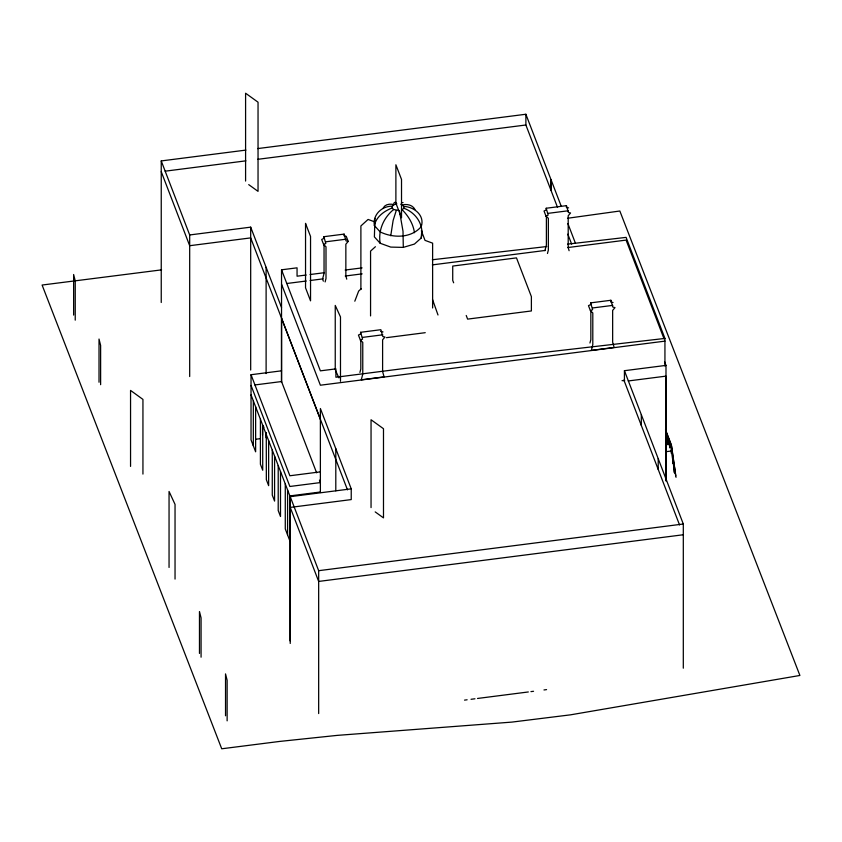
<?xml version="1.0" encoding="UTF-8"?>
<svg xmlns="http://www.w3.org/2000/svg" width="842" height="842" viewBox="0 0 842 842"><rect width="100%" height="100%" fill="white"/><g stroke="black" fill="none" stroke-linecap="round" stroke-linejoin="round"><path stroke-width="1.26" d="M161.243 302.499L161.243 160.927L245.896 150.097M189.682 376.532L189.682 234.96L161.243 160.959M245.59 181.062L245.59 93.22L258.041 102.198L258.041 191.355L248.706 184.619M189.682 234.96L250.684 227.151L250.684 370.027M255.631 406.833L255.631 451.807L251.032 439.85L251.032 374.722L281.533 370.817M253.326 445.828L253.326 400.855M260.41 419.274L260.41 464.247L262.715 470.225L262.715 425.252M262.515 435.114L262.515 425.168L263.925 427.199M266.04 437.693L266.04 432.725M266.114 373.564L266.114 267.314M266.282 432.483L266.346 479.677L268.64 485.655L268.64 440.682M272.271 450.133L272.271 495.107L274.576 501.085L274.576 456.111M278.207 465.563L278.207 510.536L280.502 516.514L280.502 471.541M306.162 275.029L297.058 276.197L297.058 267.83L281.533 269.808L281.533 382.331L281.533 318.234L320.381 419.263M285.28 483.961L285.28 528.934L289.88 540.89L289.88 495.917L251.032 394.877M287.575 534.912L287.575 489.939M290.069 640.867L290.069 496.685L351.23 488.855L351.23 499.59L290.227 507.4L318.665 581.433L683.304 534.754L683.304 524.008L624.427 370.701L665.99 365.386L665.99 480.782L665.99 376.132L628.237 380.963M290.227 643.456L290.227 496.685L318.665 570.718L318.665 713.563M320.381 492.528L320.381 408.517L351.23 488.855M335.242 369.817L335.242 305.425L340.484 316.929L340.484 381.321M335.8 490.833L335.8 448.681M371.048 507.6L371.048 419.748L383.489 428.725L383.489 517.883L375.195 511.904M624.427 381.447L624.427 370.701M664.938 365.996L664.938 338.421L626.09 237.381L567.571 244.138M400.781 204.217L403.971 206.437C414.148 206.837 425.084 215.499 421.221 226.645C411.254 238.349 393.13 238.254 380.163 231.908L374.385 225.54C372.574 214.668 381.889 206.006 392.34 206.164L394.024 204.659L396.793 203.827L395.593 202.501L394.561 202.375L393.74 203.459M374.953 218.362L374.385 236.886L380.163 243.254L390.751 247.095L403.297 247.39L403.013 231.276L399.382 210.553L393.635 209.521L392.204 207.942L392.34 206.164M414.453 232.718C413.254 223.877 408.349 215.962 402.15 209.721L403.834 208.216L403.971 206.437M403.297 247.39L414.453 244.064L421.221 237.991L421.789 230.824M390.751 235.749L393.119 220.499L396.266 210.479M325.117 281.923L326.001 278.513L326.001 246.759L323.644 244.569L321.686 239.475L323.854 238.412L323.854 236.697L344.094 234.108L346.051 240.917L348.209 241.422L345.852 244.212L345.852 275.976L346.746 279.155M359.913 372.438L360.808 369.028L360.808 339.81M544.911 250.663L546.395 244.98L546.395 215.762M547.468 253.484L548.352 250.074L548.352 218.31L545.995 216.12L544.037 211.026L546.205 209.974L546.205 208.248L566.434 205.659L568.392 212.479L570.56 212.984L568.203 215.773L568.203 247.537L569.097 250.716M589.947 343.01L590.842 339.6L590.842 310.382M374.385 225.54C376.185 216.72 384.257 210.995 392.204 207.942M354.808 301.204L358.66 291.069L361.386 288.595M383.226 207.974C385.204 204.09 390.225 203.575 394.024 204.659M393.635 209.521C383.678 217.604 378.005 230.392 380.163 243.254M375.406 246.727L370.564 251.105L370.564 315.929M323.644 244.569L325.812 243.506L323.854 236.697M545.995 216.12L548.163 215.068L546.205 208.248M360.397 340.168L362.565 339.115L360.608 332.295L380.847 329.706L382.805 336.526L384.973 337.032L382.605 339.821L382.605 371.585L384.089 376.879L361.281 379.805L362.765 374.122L362.765 342.357L360.397 340.168L358.439 335.074L360.608 334.021L360.608 332.295M590.431 310.74L592.6 309.688L590.642 302.867L610.882 300.278L612.839 307.098L615.007 307.604L612.65 310.393L612.65 342.157L614.134 347.451L591.316 350.377L592.8 344.694L592.8 312.929L590.431 310.74L588.474 305.657L590.642 304.593L590.642 302.867M567.529 218.267L619.838 211.005L799.9 675.463L570.455 714.847L511.894 722.099L337.221 735.382L279.533 741.444L221.72 748.78L42.1 285.038L161.58 269.861M257.61 148.592L525.882 114.249L525.882 124.995L557.551 207.427M165.148 171.179L245.896 160.843M257.61 159.338L525.882 124.995M325.812 241.791L346.051 239.202M548.163 213.342L568.392 210.753M310.067 274.534L324.37 272.703M345.178 270.04L362.092 267.882M286.733 283.512L306.235 281.017M310.14 280.512L323.139 278.849M345.241 276.018L362.144 273.861M432.356 264.883L545.479 250.411M567.582 247.58L626.09 240.096L664.001 338.705M362.565 337.389L382.805 334.8M592.6 307.962L612.839 305.372M386.425 337.674L425.252 332.685M254.842 384.952L281.533 381.542L316.634 472.836M664.938 341.136L320.381 385.215L281.533 284.175M622.038 380.679L624.638 380.352M256.168 439.198L260.073 438.693M320.381 471.857L289.88 475.762L251.032 374.722M289.88 495.917L320.381 492.012M666.232 451.659L671.4 450.996L674.663 472.636M318.665 570.687L683.304 524.008M464.521 700.123L467.131 699.786M471.036 699.292L474.941 698.786M477.54 698.46L528.334 691.956M530.944 691.619L533.544 691.293M543.964 689.956L546.563 689.619M432.314 259.757L546.763 246.538M664.938 338.421L402.234 368.754L335.905 377.237L335.905 368.87L320.381 370.848L281.533 269.808M402.539 204.859C407.17 203.817 412.78 204.995 415.022 209.605M401.592 202.638L403.055 202.575M568.603 207.89L566.434 207.385L566.434 205.659M613.05 302.51L610.882 302.004L610.882 300.278M380.847 331.432L383.015 331.937M374.595 221.825L368.08 219.436L360.892 225.951L360.892 289.48M403.834 208.216C415.885 212.658 424.431 224.867 421.221 237.991M335.769 370.964L338.916 377.869M664.57 361.702L665.99 365.386M665.506 429.641L671.421 445.029L676.042 477.33M665.601 430.504L666.327 432.399L666.327 440.166M453.649 282.796L452.722 280.375L452.722 266.061L516.483 257.884L531.386 296.637L531.386 310.951L467.615 319.118L466.226 315.487M421.337 230.782L425.021 240.37L432.62 243.159L432.62 307.983M396.35 204.353L401.518 217.773L401.518 179.42L395.887 164.779L395.887 203.143M432.514 299.468L437.998 314.992M348.209 241.422L346.251 236.328L344.094 235.823L344.094 234.108M323.349 281.144L322.56 279.102L324.044 273.418L324.044 244.201M319.444 480.14L320.381 482.582L289.88 486.476L251.032 385.436M525.882 114.27L561.309 206.458M567.887 223.583L575.402 243.159M567.834 234.181L571.644 244.117M623.922 380.174L679.536 524.934M250.684 227.151L281.533 307.488M347.483 489.855L250.684 237.897L189.682 245.706L161.243 171.673M675.684 475.793L674.442 467.142L674.442 472.888M683.304 534.754L683.304 668.19M674.263 472.278L674.263 465.868L672.937 456.596L672.758 463.51L672.758 455.322L671.432 446.05L671.432 453.438L671.253 445.197L669.79 441.408L669.79 447.881M669.611 447.407L669.611 440.934L668.148 437.135L668.148 444.913M667.969 444.439L667.969 436.661L666.517 432.872L666.517 440.64M658.212 458.701L658.212 469.447M641.32 414.696L641.32 425.442M227.13 720.857L227.13 680.273L225.53 673.895L225.53 715.784M201.07 657.192L201.07 617.923L199.47 611.545L199.47 653.434M175.041 579.086L175.041 504.4L169.053 491.454L169.053 567.455M142.94 474.088L142.94 399.403L130.552 390.414L130.552 466.415M100.619 384.689L100.619 345.409L99.019 339.042L99.019 382.236M75.233 320.149L75.233 280.881L73.633 274.503L73.633 315.087M305.541 223.425L305.541 287.817L310.54 300.836L310.54 236.444L305.541 223.425M550.973 179.556L550.973 190.303L550.973 179.578"/></g></svg>
